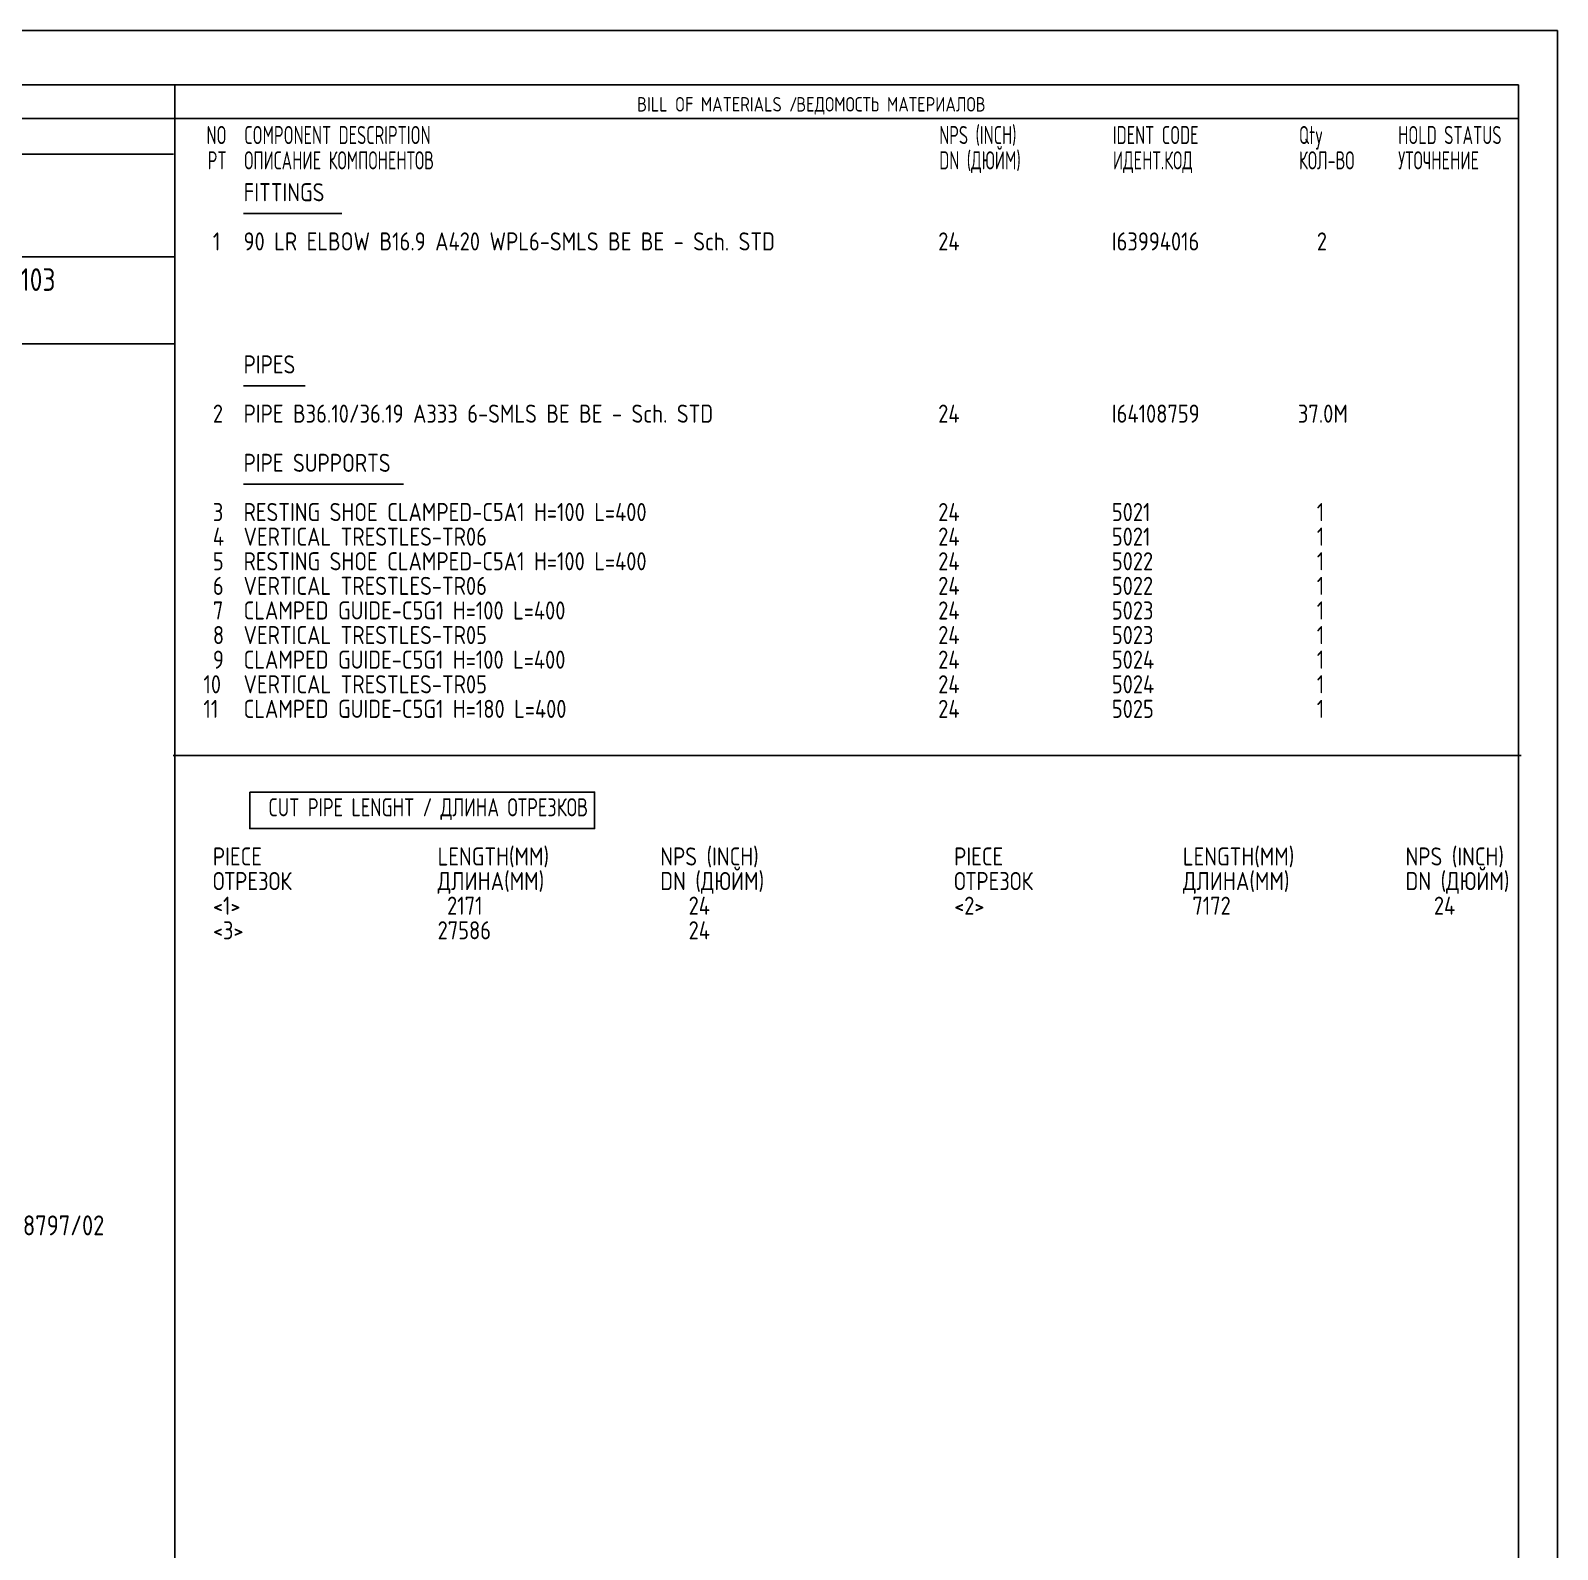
# Model space of a CAD drawing. Extents: x 0 to 594, y 0 to 420.
# Drawn here: x 383 to 594, y 210 to 420 of the extents above; entities that cross this region are included whole.
import ezdxf
from ezdxf.enums import TextEntityAlignment as Align

# ---------------------------------------------------------------- set-up
doc = ezdxf.new("R2010")
doc.units = 0
doc.header["$MEASUREMENT"] = 0
doc.linetypes.add('BORDER_2012_SLN$0$8001.Solid', pattern=[0])
for name, color, linetype in [('BORDER_2012_SLN$0$2', 7, 'Continuous'), ('BORDER_2012_SLN$0$GT_1', 7, 'Continuous'), ('GT_1', 7, 'Continuous')]:
    doc.layers.add(name, color=color, linetype=linetype)
for name, color, linetype, lineweight in [('BORDER_2012_SLN$0$BG_Level_1', 7, 'BORDER_2012_SLN$0$8001.Solid', 25), ('BORDER_2012_SLN$0$Level_1', 7, 'BORDER_2012_SLN$0$8001.Solid', 25), ('BORDER_2012_SLN$0$Level_18', 7, 'BORDER_2012_SLN$0$8001.Solid', 25)]:
    doc.layers.add(name, color=color, linetype=linetype, lineweight=lineweight)
doc.styles.add('BORDER_2012_SLN$0$GOST type A', font='GOST type A')
doc.styles.add('BORDER_2012_SLN$0$HTX1', font='')
doc.styles.add('HTX1', font='')
doc.styles.get('BORDER_2012_SLN$0$HTX1').set_extended_font_data('GOST type A')
doc.styles.get('HTX1').set_extended_font_data('GOST type A')

# ---------------------------------------------------------------- blocks, each defined once
blk = doc.blocks.new('BORDER_2012_SLN')
at = {"layer": 'BORDER_2012_SLN$0$2'}
blk.add_line((162.42, 407.85), (588.6, 407.85), dxfattribs=at)
at = {"layer": 'BORDER_2012_SLN$0$Level_1', "color": 7, "lineweight": -3}
for p, q in [((588.6, 412.5), (25.4, 412.5)), ((402.9, 7.5), (402.9, 412.5)), ((588.6, 412.5), (588.6, 7.5)), ((402.75, 402.9), (188.39, 402.9)), ((402.9, 388.7), (162.37, 388.68)), ((402.9, 376.7), (25.4, 376.7))]:
    blk.add_line(p, q, dxfattribs=at)
at = {"layer": 'BORDER_2012_SLN$0$Level_18', "color": 7, "lineweight": -3, "flags": 128}
blk.add_lwpolyline([(0, 0), (0, 420), (594, 420), (594, 0)], close=True, dxfattribs=at)
at = {"layer": 'BORDER_2012_SLN$0$BG_Level_1', "color": 7, "style": 'BORDER_2012_SLN$0$GOST type A'}
for s, p in [('BILL OF MATERIALS / ', (466.8, 408.8)), ('ВЕДОМОСТЬ МАТЕРИАЛОВ', (488.8, 408.8))]:
    blk.add_text(s, height=2, dxfattribs=at).set_placement(p)
at = {"layer": 'BORDER_2012_SLN$0$GT_1', "style": 'BORDER_2012_SLN$0$HTX1', "width": 0.8}
for s, p in [('NO', (410.06, 404.3)), ('PT', (410.06, 400.8))]:
    blk.add_text(s, height=2.5, dxfattribs=at).set_placement(p, align=Align.RIGHT)
for s, p in [('COMPONENT DESCRIPTION', (412.5, 404.3)), ('NPS (INCH)', (508.56, 404.3)), ('IDENT CODE', (532.56, 404.3)), ('Qty', (558.27, 404.3)), ('HOLD STATUS', (571.99, 404.3)), ('ОПИСАНИЕ КОМПОНЕНТОВ', (412.5, 400.8)), ('DN (ДЮЙМ)', (508.56, 400.8)), ('ИДЕНТ.КОД', (532.56, 400.8)), ('КОЛ-ВО', (558.27, 400.8)), ('УТОЧНЕНИЕ', (571.99, 400.8))]:
    blk.add_text(s, height=2.5, dxfattribs=at).set_placement(p)

msp = doc.modelspace()

# ---------------------------------------------------------------- linework, layer by layer
at = {"layer": 'GT_1', "flags": 128}
for points in [[(0, 0), (594, 0), (594, 420), (0, 420), (0, 0)], [(426.014, 394.704), (412.414, 394.704)], [(420.914, 370.895), (412.414, 370.895)], [(434.514, 357.289), (412.414, 357.289)], [(402.7, 319.763), (589, 319.763)], [(413.271, 314.718), (460.914, 314.718), (460.914, 309.67), (413.271, 309.67), (413.271, 314.718)]]:
    msp.add_lwpolyline(points, dxfattribs=at)

# ---------------------------------------------------------------- block references
at = {"linetype": 'Continuous'}
msp.add_blockref('BORDER_2012_SLN', (0, 0), dxfattribs=at)

# ---------------------------------------------------------------- texts
at = {"layer": 'GT_1', "style": 'HTX1'}
for s, height, width, p in [('FITTINGS', 2.5, 1.02, (412.414, 396.395)), ('  1', 2.5, 1.02, (405.557, 389.592)), ('90 LR ELBOW B16.9 A420 WPL6-SMLS BE BE - Sch. STD', 2.5, 1.02, (412.414, 389.592)), ('24', 2.5, 1.02, (508.414, 389.592)), ('I63994016', 2.5, 1.02, (532.414, 389.592)), ('  2', 2.5, 1.02, (558.129, 389.592)), ('SLN-2725-8770-25-F-3103', 3.125, 1.02, (345, 384)), ('PIPES', 2.5, 1.02, (412.414, 372.585)), ('  2', 2.5, 1.02, (405.557, 365.782)), ('PIPE B36.10/36.19 A333 6-SMLS BE BE - Sch. STD', 2.5, 1.02, (412.414, 365.782)), ('24', 2.5, 1.02, (508.414, 365.782)), ('I64108759', 2.5, 1.02, (532.414, 365.782)), ('37.0M', 2.5, 1.02, (558.129, 365.782)), ('PIPE SUPPORTS', 2.5, 1.02, (412.414, 358.98)), ('  3', 2.5, 1.02, (405.557, 352.177)), ('RESTING SHOE CLAMPED-C5A1 H=100 L=400', 2.5, 1.02, (412.414, 352.177)), ('24', 2.5, 1.02, (508.414, 352.177)), ('5021', 2.5, 1.02, (532.414, 352.177)), ('  1', 2.5, 1.02, (558.129, 352.177)), ('  4', 2.5, 1.02, (405.557, 348.776)), ('VERTICAL TRESTLES-TR06', 2.5, 1.02, (412.414, 348.776)), ('24', 2.5, 1.02, (508.414, 348.776)), ('5021', 2.5, 1.02, (532.414, 348.776)), ('  1', 2.5, 1.02, (558.129, 348.776)), ('  5', 2.5, 1.02, (405.557, 345.374)), ('RESTING SHOE CLAMPED-C5A1 H=100 L=400', 2.5, 1.02, (412.414, 345.374)), ('24', 2.5, 1.02, (508.414, 345.374)), ('5022', 2.5, 1.02, (532.414, 345.374)), ('  1', 2.5, 1.02, (558.129, 345.374)), ('  6', 2.5, 1.02, (405.557, 341.973)), ('VERTICAL TRESTLES-TR06', 2.5, 1.02, (412.414, 341.973)), ('24', 2.5, 1.02, (508.414, 341.973)), ('5022', 2.5, 1.02, (532.414, 341.973)), ('  1', 2.5, 1.02, (558.129, 341.973)), ('  7', 2.5, 1.02, (405.557, 338.571)), ('CLAMPED GUIDE-C5G1 H=100 L=400', 2.5, 1.02, (412.414, 338.571)), ('24', 2.5, 1.02, (508.414, 338.571)), ('5023', 2.5, 1.02, (532.414, 338.571)), ('  1', 2.5, 1.02, (558.129, 338.571)), ('  8', 2.5, 1.02, (405.557, 335.17)), ('VERTICAL TRESTLES-TR05', 2.5, 1.02, (412.414, 335.17)), ('24', 2.5, 1.02, (508.414, 335.17)), ('5023', 2.5, 1.02, (532.414, 335.17)), ('  1', 2.5, 1.02, (558.129, 335.17)), ('  9', 2.5, 1.02, (405.557, 331.769)), ('CLAMPED GUIDE-C5G1 H=100 L=400', 2.5, 1.02, (412.414, 331.769)), ('24', 2.5, 1.02, (508.414, 331.769)), ('5024', 2.5, 1.02, (532.414, 331.769)), ('  1', 2.5, 1.02, (558.129, 331.769)), (' 10', 2.5, 1.02, (405.557, 328.367)), ('VERTICAL TRESTLES-TR05', 2.5, 1.02, (412.414, 328.367)), ('24', 2.5, 1.02, (508.414, 328.367)), ('5024', 2.5, 1.02, (532.414, 328.367)), ('  1', 2.5, 1.02, (558.129, 328.367)), (' 11', 2.5, 1.02, (405.557, 324.966)), ('CLAMPED GUIDE-C5G1 H=180 L=400', 2.5, 1.02, (412.414, 324.966)), ('24', 2.5, 1.02, (508.414, 324.966)), ('5025', 2.5, 1.02, (532.414, 324.966)), ('  1', 2.5, 1.02, (558.129, 324.966)), ('CUT PIPE LENGHT / ДЛИНА ОТРЕЗКОВ', 2.5, 0.9, (415.843, 311.361)), ('  PIECE', 2.5, 1.02, (405.557, 304.558)), ('    LENGTH(MM)', 2.5, 1.02, (434, 304.558)), ('NPS (INCH)', 2.5, 1.02, (470, 304.558)), ('  PIECE', 2.5, 1.02, (508, 304.558)), ('    LENGTH(MM)', 2.5, 1.02, (537, 304.558)), ('NPS (INCH)', 2.5, 1.02, (573, 304.558)), ('    ДЛИНА(MM)', 2.5, 1.02, (434, 301.156)), ('DN (ДЮЙМ)', 2.5, 1.02, (470, 301.156)), ('    ДЛИНА(MM)', 2.5, 1.02, (537, 301.156)), ('DN (ДЮЙМ)', 2.5, 1.02, (573, 301.156)), ('  ОТРЕЗОК', 2.5, 1.02, (405.557, 301.156)), ('  ОТРЕЗОК', 2.5, 1.02, (508, 301.156)), ('  <1>', 2.5, 1.02, (405.557, 297.755)), ('     2171', 2.5, 1.02, (434, 297.755)), ('   24', 2.5, 1.02, (470, 297.755)), ('  <2>', 2.5, 1.02, (508, 297.755)), ('     7172', 2.5, 1.02, (537, 297.755)), ('   24', 2.5, 1.02, (573, 297.755)), ('  <3>', 2.5, 1.02, (405.557, 294.354)), ('    27586', 2.5, 1.02, (434, 294.354)), ('   24', 2.5, 1.02, (470, 294.354)), ('8770-5082-1CL1FA-FL/8797/02', 2.75, 1.02, (350.4, 253.433))]:
    msp.add_text(s, height=height, dxfattribs=dict(at, width=width)).set_placement(p)

doc.saveas('drawing.dxf')
